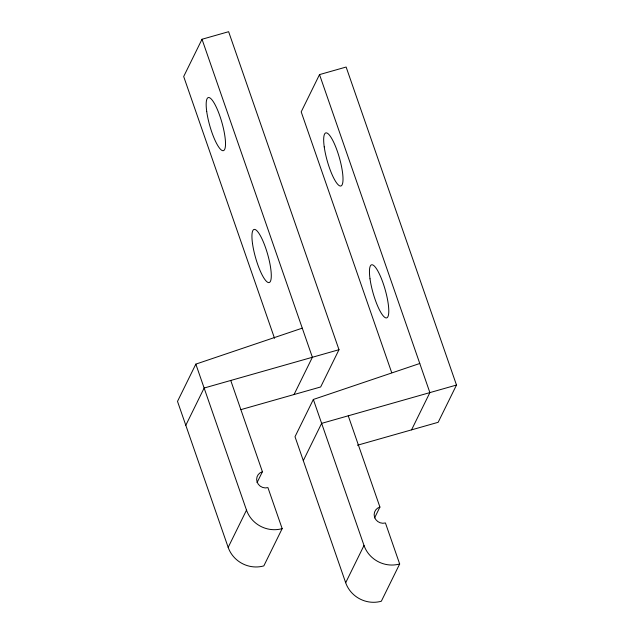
<?xml version="1.0" encoding="UTF-8"?>
<svg xmlns="http://www.w3.org/2000/svg" width="634" height="634" viewBox="0 0 634 634"><rect width="100%" height="100%" fill="white"/><g stroke="black" fill="none" stroke-linecap="round" stroke-linejoin="round"><path stroke-width="0.95" d="M240.872 409.643L320.661 386.97L338.992 349.706L228.628 31.7L202.016 39.26L183.686 76.524L274.53 338.294M357.425 445.242L438.165 422.299L456.496 385.044L346.132 67.038L319.52 74.598L301.19 111.853L391.717 372.697M302.275 328.15L195.835 364.13L177.504 401.385L228.177 547.388A28.403 26.826 26.2 0 0 263.831 565.893L282.162 528.629L267.928 487.617A8.654 8.179 26.2 0 1 257.095 481.975A8.654 8.179 26.2 0 1 262.413 471.736L230.744 380.471M185.802 425.295L204.132 388.032L338.992 349.706M294.049 394.53L312.38 357.275L202.016 39.26M257.071 482.601L262.413 471.736M228.177 547.388L246.507 510.132L195.835 364.13M419.779 363.488L313.339 399.46L295.008 436.723L345.681 582.725A28.403 26.826 26.2 0 0 381.335 601.222L399.666 563.967L385.432 522.955A8.654 8.179 26.2 0 1 374.599 517.304A8.654 8.179 26.2 0 1 379.917 507.065L348.248 415.809M303.306 460.625L321.636 423.369L456.496 385.044M411.553 429.868L429.884 392.604L319.52 74.598M374.575 517.93L379.917 507.065M345.681 582.725L364.011 545.462L313.339 399.46M282.162 528.629A28.403 26.826 26.2 0 1 246.507 510.132M399.666 563.967A28.403 26.826 26.2 0 1 364.011 545.462M252.491 243.44A27.611 6.277 74.1 0 0 268.951 282.598A27.611 6.277 74.1 0 0 263.364 241.95A27.611 6.277 74.1 0 0 252.491 243.44M206.724 111.544A27.611 6.277 74.1 0 0 223.176 150.702A27.611 6.277 74.1 0 0 217.589 110.054A27.611 6.277 74.1 0 0 206.724 111.544M370.002 278.778A27.611 6.277 74.1 0 0 386.455 317.927A27.611 6.277 74.1 0 0 380.868 277.288A27.611 6.277 74.1 0 0 370.002 278.778M324.228 146.882A27.611 6.277 74.1 0 0 340.68 186.031A27.611 6.277 74.1 0 0 335.093 145.392A27.611 6.277 74.1 0 0 324.228 146.882"/></g></svg>
